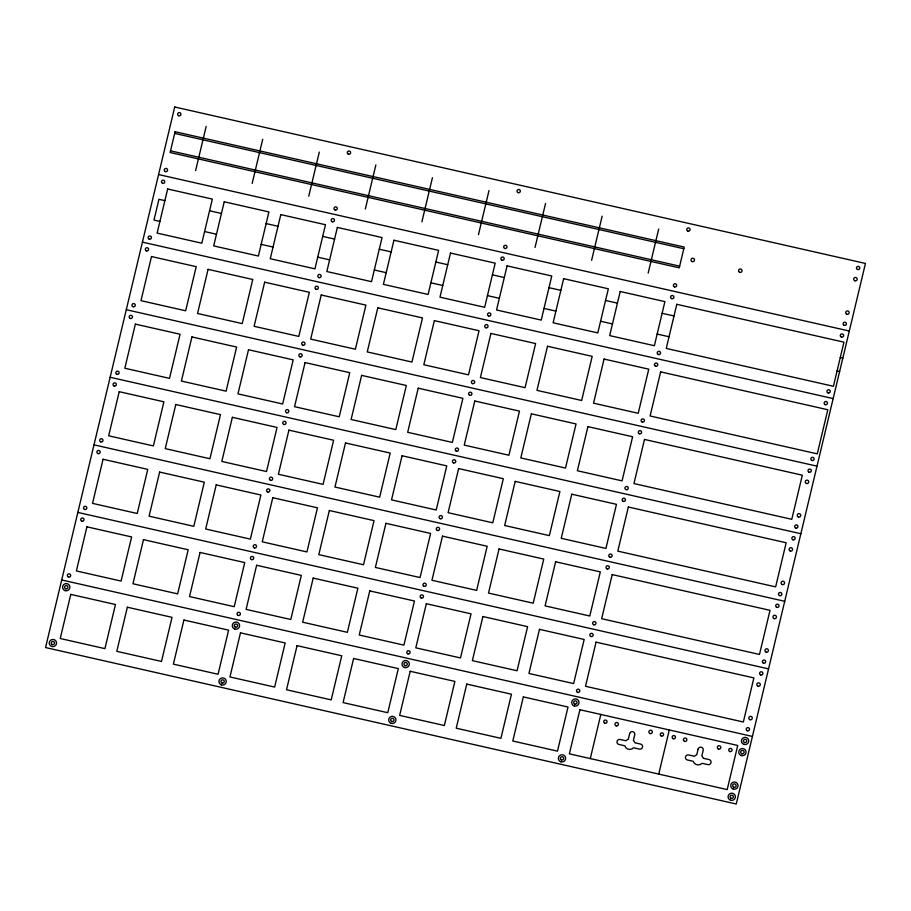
<?xml version="1.0" encoding="UTF-8"?>
<svg xmlns="http://www.w3.org/2000/svg" width="911" height="911" viewBox="0 0 911 911"><rect width="100%" height="100%" fill="white"/><g stroke="black" fill="none" stroke-linecap="round" stroke-linejoin="round"><path stroke-width="1.37" d="M195.614 170.585L206.159 126.47M252.176 183.396L262.721 139.292M308.749 196.218L319.294 152.103M365.322 209.029L375.867 164.914M421.895 221.84L432.429 177.725M478.457 234.662L489.002 190.547M535.03 247.473L545.575 203.358M591.603 260.284L602.148 216.169M648.165 273.095L658.71 228.98M590.294 758.578L600.827 714.463M658.744 774.088L669.278 729.973M174.684 133.405L683.808 248.737M170.516 150.839L679.64 266.16M158.582 174.559L849.303 331.023M164.868 200.648L158.935 199.304L153.97 220.075L159.903 221.419M209.564 210.771L221.441 213.459M266.137 223.582L278.014 226.281M322.699 236.404L334.588 239.092M379.272 249.215L391.149 251.903M435.845 262.026L447.722 264.714M492.407 274.837L504.295 277.536M548.98 287.66L560.857 290.347M605.553 300.471L617.43 303.158M662.126 313.282L674.003 315.969M840.284 357.522L842.834 358.103M837.084 370.925L839.623 371.506M204.599 231.542L216.476 234.241M261.172 244.364L273.049 247.052M317.734 257.175L329.623 259.863M374.307 269.986L386.184 272.685M430.88 282.797L442.757 285.496M487.442 295.62L499.33 298.307M544.015 308.43L555.892 311.118M600.588 321.241L612.465 323.94M657.161 334.064L669.038 336.751M142.435 242.132L833.155 398.585M126.287 309.706L817.008 466.159M110.14 377.268L800.86 533.732M93.992 444.841L784.713 601.294M77.845 512.415L768.565 668.868M61.697 579.977L752.418 736.441M174.73 106.997L45.55 647.55L736.27 804.003L865.45 263.45L174.73 106.997M175.083 131.731L170.118 152.513L679.242 267.834L684.207 247.063L175.083 131.731M70.773 594.393L60.228 638.509L104.924 648.632L115.469 604.517L70.773 594.393M86.921 526.831L76.376 570.946L121.072 581.07L131.617 536.955L86.921 526.831M103.068 459.258L92.523 503.373L137.219 513.497L147.764 469.381L103.068 459.258M119.216 391.684L108.682 435.8L153.367 445.923L163.912 401.808L119.216 391.684M135.363 324.122L124.83 368.238L169.514 378.361L180.059 334.246L135.363 324.122M151.511 256.549L140.977 300.664L185.662 310.788L196.207 266.672L151.511 256.549M167.658 188.987L157.125 233.091L201.809 243.214L212.354 199.099L167.658 188.987M127.346 607.216L116.802 651.331L161.498 661.443L172.031 617.339L127.346 607.216M143.494 539.642L132.949 583.757L177.645 593.881L188.178 549.766L143.494 539.642M159.641 472.069L149.097 516.184L193.792 526.307L204.326 482.192L159.641 472.069M175.789 404.507L165.244 448.622L209.94 458.745L220.473 414.63L175.789 404.507M191.936 336.933L181.391 381.049L226.087 391.172L236.621 347.057L191.936 336.933M208.084 269.36L197.539 313.475L242.235 323.599L252.768 279.483L208.084 269.36M224.231 201.798L213.686 245.913L258.382 256.037L268.916 211.921L224.231 201.798M183.92 620.027L173.375 664.142L218.059 674.265L228.604 630.15L183.92 620.027M200.067 552.453L189.522 596.568L234.207 606.692L244.752 562.577L200.067 552.453M216.214 484.891L205.67 529.006L250.354 539.118L260.899 495.015L216.214 484.891M232.362 417.318L221.817 461.433L266.502 471.556L277.046 427.441L232.362 417.318M248.509 349.744L237.965 393.859L282.649 403.983L293.194 359.868L248.509 349.744M264.657 282.182L254.112 326.297L298.797 336.41L309.341 292.306L264.657 282.182M280.804 214.609L270.26 258.724L314.944 268.847L325.489 224.732L280.804 214.609M240.481 632.838L229.948 676.953L274.632 687.076L285.177 642.961L240.481 632.838M256.629 565.275L246.095 609.379L290.78 619.503L301.325 575.399L256.629 565.275M272.776 497.702L262.243 541.817L306.927 551.941L317.472 507.826L272.776 497.702M288.924 430.129L278.39 474.244L323.075 484.367L333.62 440.252L288.924 430.129M305.071 362.567L294.538 406.67L339.222 416.794L349.767 372.69L305.071 362.567M321.219 294.993L310.685 339.108L355.37 349.232L365.915 305.117L321.219 294.993M337.366 227.42L326.833 271.535L371.517 281.658L382.062 237.543L337.366 227.42M297.054 645.648L286.51 689.764L331.205 699.887L341.739 655.772L297.054 645.648M313.202 578.086L302.657 622.202L347.353 632.325L357.886 588.21L313.202 578.086M329.349 510.513L318.804 554.628L363.5 564.752L374.034 520.636L329.349 510.513M345.497 442.951L334.952 487.055L379.648 497.178L390.193 453.063L345.497 442.951M361.644 375.378L351.099 419.493L395.795 429.616L406.34 385.501L361.644 375.378M377.792 307.804L367.247 351.919L411.943 362.043L422.488 317.928L377.792 307.804M393.939 240.242L383.394 284.346L428.09 294.469L438.635 250.366L393.939 240.242M353.627 658.471L343.083 702.586L387.767 712.709L398.312 668.594L353.627 658.471M369.775 590.897L359.23 635.013L403.915 645.136L414.459 601.021L369.775 590.897M385.922 523.324L375.378 567.439L420.062 577.563L430.607 533.447L385.922 523.324M402.07 455.762L391.525 499.877L436.21 510.001L446.754 465.885L402.07 455.762M418.217 388.188L407.672 432.304L452.357 442.427L462.902 398.312L418.217 388.188M434.365 320.615L423.82 364.73L468.505 374.854L479.049 330.739L434.365 320.615M450.512 253.053L439.967 297.168L484.663 307.292L495.197 263.177L450.512 253.053M410.189 671.282L399.656 715.397L444.34 725.52L454.885 681.405L410.189 671.282M426.337 603.708L415.803 647.823L460.488 657.947L471.033 613.832L426.337 603.708M442.495 536.146L431.951 580.261L476.635 590.385L487.18 546.27L442.495 536.146M458.643 468.573L448.098 512.688L492.783 522.812L503.327 478.696L458.643 468.573M474.79 400.999L464.246 445.115L508.93 455.238L519.475 411.123L474.79 400.999M490.938 333.437L480.393 377.553L525.078 387.676L535.622 343.561L490.938 333.437M507.085 265.864L496.541 309.979L541.225 320.103L551.77 275.987L507.085 265.864M466.762 684.093L456.217 728.208L500.913 738.331L511.458 694.216L466.762 684.093M482.91 616.531L472.365 660.634L517.061 670.758L527.606 626.654L482.91 616.531M499.057 548.957L488.512 593.072L533.208 603.196L543.753 559.081L499.057 548.957M515.205 481.384L504.66 525.499L549.356 535.622L559.901 491.507L515.205 481.384M531.352 413.822L520.807 457.937L565.503 468.049L576.048 423.945L531.352 413.822M547.5 346.248L536.966 390.363L581.651 400.487L592.196 356.372L547.5 346.248M563.647 278.675L553.114 322.79L597.798 332.914L608.343 288.798L563.647 278.675M523.335 696.915L512.791 741.019L557.486 751.142L568.02 707.027L523.335 696.915M539.483 629.342L528.938 673.457L573.634 683.58L584.167 639.465L539.483 629.342M555.63 561.768L545.085 605.883L589.781 616.007L600.315 571.892L555.63 561.768M571.778 494.206L561.233 538.31L605.929 548.433L616.462 504.33L571.778 494.206M587.925 426.633L577.38 470.748L622.076 480.871L632.61 436.756L587.925 426.633M604.073 359.059L593.528 403.174L638.224 413.298L648.757 369.183L604.073 359.059M620.22 291.497L609.675 335.601L654.371 345.724L664.905 301.621L620.22 291.497M579.908 709.726L569.364 753.841L727.194 789.586L737.728 745.471L579.908 709.726M596.056 642.153L585.511 686.268L743.342 722.013L753.875 677.909L596.056 642.153M612.203 574.59L601.659 618.694L759.489 654.451L770.023 610.336L612.203 574.59M628.351 507.017L617.806 551.132L775.637 586.878L786.17 542.762L628.351 507.017M644.498 439.444L633.954 483.559L791.784 519.316L802.318 475.2L644.498 439.444M660.646 371.882L650.101 415.985L817.258 453.86L827.803 409.745L660.646 371.882M676.793 304.308L666.248 348.423L833.417 386.287L843.95 342.172L676.793 304.308M629.638 733.64L628.283 739.345A5.238 5.159 -11.5 0 0 625.971 740.757L620.197 739.459A2.619 2.574 -11.5 0 0 617.054 741.395A2.619 2.574 -11.5 0 0 619.002 744.481L624.775 745.79A5.238 5.159 -11.5 0 0 633.589 747.783L639.374 749.093A2.619 2.574 -11.5 0 0 642.517 747.157A2.619 2.574 -11.5 0 0 640.57 744.071L634.796 742.761A5.238 5.159 -11.5 0 0 633.373 740.495L634.739 734.801A2.619 2.574 -11.5 0 0 632.792 731.704A2.619 2.574 -11.5 0 0 629.638 733.64M698.088 749.149L696.733 754.855A5.238 5.159 -11.5 0 0 694.433 756.267L688.648 754.957A2.619 2.574 -11.5 0 0 685.505 756.893A2.619 2.574 -11.5 0 0 687.452 759.99L693.225 761.289A5.238 5.159 -11.5 0 0 702.039 763.293L707.824 764.602A2.619 2.574 -11.5 0 0 710.967 762.666A2.619 2.574 -11.5 0 0 709.02 759.569L703.246 758.259A5.238 5.159 -11.5 0 0 701.823 756.005L703.19 750.3A2.619 2.574 -11.5 0 0 701.242 747.214A2.619 2.574 -11.5 0 0 698.088 749.149M684.571 741.372A1.742 1.72 -11.5 0 0 686.848 739.39A1.742 1.72 -11.5 0 0 683.979 738.457A1.742 1.72 -11.5 0 0 684.571 741.372M718.517 749.058A1.742 1.72 -11.5 0 0 720.783 747.088A1.742 1.72 -11.5 0 0 717.925 746.143A1.742 1.72 -11.5 0 0 718.517 749.058M729.859 751.541A1.663 1.628 -11.5 0 0 732.011 749.662A1.663 1.628 -11.5 0 0 729.301 748.774A1.663 1.628 -11.5 0 0 729.859 751.541M673.286 738.73A1.663 1.628 -11.5 0 0 675.45 736.851A1.663 1.628 -11.5 0 0 672.728 735.963A1.663 1.628 -11.5 0 0 673.286 738.73M658.38 354.493A1.663 1.628 -11.5 0 0 660.532 352.614A1.663 1.628 -11.5 0 0 657.81 351.714A1.663 1.628 -11.5 0 0 658.38 354.493M671.714 298.649A1.663 1.628 -11.5 0 0 673.878 296.77A1.663 1.628 -11.5 0 0 671.156 295.881A1.663 1.628 -11.5 0 0 671.714 298.649M318.952 277.604A1.663 1.628 -11.5 0 0 321.116 275.726A1.663 1.628 -11.5 0 0 318.394 274.837A1.663 1.628 -11.5 0 0 318.952 277.604M332.299 221.76A1.663 1.628 -11.5 0 0 334.462 219.881A1.663 1.628 -11.5 0 0 331.741 218.993A1.663 1.628 -11.5 0 0 332.299 221.76M488.66 316.049A1.663 1.628 -11.5 0 0 490.824 314.17A1.663 1.628 -11.5 0 0 488.102 313.282A1.663 1.628 -11.5 0 0 488.66 316.049M502.007 260.204A1.663 1.628 -11.5 0 0 504.17 258.325A1.663 1.628 -11.5 0 0 501.449 257.437A1.663 1.628 -11.5 0 0 502.007 260.204M828.088 392.926A1.663 1.628 -11.5 0 0 830.24 391.047A1.663 1.628 -11.5 0 0 827.518 390.159A1.663 1.628 -11.5 0 0 828.088 392.926M841.434 337.093A1.663 1.628 -11.5 0 0 843.586 335.214A1.663 1.628 -11.5 0 0 840.864 334.314A1.663 1.628 -11.5 0 0 841.434 337.093M149.245 239.16A1.663 1.628 -11.5 0 0 151.408 237.281A1.663 1.628 -11.5 0 0 148.687 236.393A1.663 1.628 -11.5 0 0 149.245 239.16M162.591 183.316A1.663 1.628 -11.5 0 0 164.743 181.448A1.663 1.628 -11.5 0 0 162.033 180.549A1.663 1.628 -11.5 0 0 162.591 183.316M146.443 250.889A1.663 1.628 -11.5 0 0 148.595 249.01A1.663 1.628 -11.5 0 0 145.885 248.122A1.663 1.628 -11.5 0 0 146.443 250.889M133.097 306.734A1.663 1.628 -11.5 0 0 135.261 304.855A1.663 1.628 -11.5 0 0 132.539 303.967A1.663 1.628 -11.5 0 0 133.097 306.734M825.286 404.655A1.663 1.628 -11.5 0 0 827.439 402.776A1.663 1.628 -11.5 0 0 824.717 401.888A1.663 1.628 -11.5 0 0 825.286 404.655M811.94 460.499A1.663 1.628 -11.5 0 0 814.092 458.62A1.663 1.628 -11.5 0 0 811.371 457.732A1.663 1.628 -11.5 0 0 811.94 460.499M485.859 327.778A1.663 1.628 -11.5 0 0 488.023 325.899A1.663 1.628 -11.5 0 0 485.301 324.999A1.663 1.628 -11.5 0 0 485.859 327.778M472.513 383.611A1.663 1.628 -11.5 0 0 474.677 381.743A1.663 1.628 -11.5 0 0 471.955 380.844A1.663 1.628 -11.5 0 0 472.513 383.611M316.151 289.334A1.663 1.628 -11.5 0 0 318.315 287.455A1.663 1.628 -11.5 0 0 315.593 286.566A1.663 1.628 -11.5 0 0 316.151 289.334M302.805 345.178A1.663 1.628 -11.5 0 0 304.969 343.299A1.663 1.628 -11.5 0 0 302.247 342.399A1.663 1.628 -11.5 0 0 302.805 345.178M655.567 366.222A1.663 1.628 -11.5 0 0 657.731 364.343A1.663 1.628 -11.5 0 0 655.009 363.443A1.663 1.628 -11.5 0 0 655.567 366.222M642.221 422.055A1.663 1.628 -11.5 0 0 644.384 420.176A1.663 1.628 -11.5 0 0 641.663 419.288A1.663 1.628 -11.5 0 0 642.221 422.055M790.292 551.041A1.742 1.72 -11.5 0 0 792.559 549.071A1.742 1.72 -11.5 0 0 789.7 548.126A1.742 1.72 -11.5 0 0 790.292 551.041M782.276 584.555A1.742 1.72 -11.5 0 0 784.553 582.573A1.742 1.72 -11.5 0 0 781.695 581.639A1.742 1.72 -11.5 0 0 782.276 584.555M609.926 557.202A1.663 1.628 -11.5 0 0 612.09 555.323A1.663 1.628 -11.5 0 0 609.368 554.423A1.663 1.628 -11.5 0 0 609.926 557.202M623.272 501.357A1.663 1.628 -11.5 0 0 625.436 499.479A1.663 1.628 -11.5 0 0 622.714 498.59A1.663 1.628 -11.5 0 0 623.272 501.357M270.51 480.313A1.663 1.628 -11.5 0 0 272.674 478.434A1.663 1.628 -11.5 0 0 269.952 477.546A1.663 1.628 -11.5 0 0 270.51 480.313M283.856 424.469A1.663 1.628 -11.5 0 0 286.008 422.59A1.663 1.628 -11.5 0 0 283.298 421.702A1.663 1.628 -11.5 0 0 283.856 424.469M440.218 518.758A1.663 1.628 -11.5 0 0 442.382 516.879A1.663 1.628 -11.5 0 0 439.66 515.99A1.663 1.628 -11.5 0 0 440.218 518.758M453.564 462.913A1.663 1.628 -11.5 0 0 455.728 461.034A1.663 1.628 -11.5 0 0 453.006 460.146A1.663 1.628 -11.5 0 0 453.564 462.913M779.645 595.635A1.663 1.628 -11.5 0 0 781.797 593.756A1.663 1.628 -11.5 0 0 779.076 592.867A1.663 1.628 -11.5 0 0 779.645 595.635M792.98 539.802A1.663 1.628 -11.5 0 0 795.144 537.923A1.663 1.628 -11.5 0 0 792.422 537.023A1.663 1.628 -11.5 0 0 792.98 539.802M100.802 441.869A1.663 1.628 -11.5 0 0 102.954 439.99A1.663 1.628 -11.5 0 0 100.244 439.102A1.663 1.628 -11.5 0 0 100.802 441.869M114.148 386.025A1.663 1.628 -11.5 0 0 116.301 384.146A1.663 1.628 -11.5 0 0 113.59 383.258A1.663 1.628 -11.5 0 0 114.148 386.025M81.853 521.172A1.663 1.628 -11.5 0 0 84.006 519.293A1.663 1.628 -11.5 0 0 81.295 518.393A1.663 1.628 -11.5 0 0 81.853 521.172M68.507 577.016A1.663 1.628 -11.5 0 0 70.659 575.137A1.663 1.628 -11.5 0 0 67.949 574.237A1.663 1.628 -11.5 0 0 68.507 577.016M760.685 674.937A1.663 1.628 -11.5 0 0 762.849 673.058A1.663 1.628 -11.5 0 0 760.127 672.17A1.663 1.628 -11.5 0 0 760.685 674.937M747.35 730.781A1.663 1.628 -11.5 0 0 749.502 728.902A1.663 1.628 -11.5 0 0 746.781 728.003A1.663 1.628 -11.5 0 0 747.35 730.781M421.269 598.049A1.663 1.628 -11.5 0 0 423.433 596.17A1.663 1.628 -11.5 0 0 420.711 595.282A1.663 1.628 -11.5 0 0 421.269 598.049M407.923 653.893A1.663 1.628 -11.5 0 0 410.087 652.014A1.663 1.628 -11.5 0 0 407.365 651.126A1.663 1.628 -11.5 0 0 407.923 653.893M251.561 559.616A1.663 1.628 -11.5 0 0 253.714 557.737A1.663 1.628 -11.5 0 0 251.003 556.837A1.663 1.628 -11.5 0 0 251.561 559.616M238.215 615.449A1.663 1.628 -11.5 0 0 240.379 613.57A1.663 1.628 -11.5 0 0 237.657 612.682A1.663 1.628 -11.5 0 0 238.215 615.449M590.977 636.493A1.663 1.628 -11.5 0 0 593.141 634.614A1.663 1.628 -11.5 0 0 590.419 633.726A1.663 1.628 -11.5 0 0 590.977 636.493M577.631 692.337A1.663 1.628 -11.5 0 0 579.795 690.458A1.663 1.628 -11.5 0 0 577.073 689.57A1.663 1.628 -11.5 0 0 577.631 692.337M749.981 719.69A1.742 1.72 -11.5 0 0 752.258 717.72A1.742 1.72 -11.5 0 0 749.4 716.775A1.742 1.72 -11.5 0 0 749.981 719.69M757.998 686.188A1.742 1.72 -11.5 0 0 760.264 684.207A1.742 1.72 -11.5 0 0 757.405 683.273A1.742 1.72 -11.5 0 0 757.998 686.188M65.057 590.613A3.667 3.61 -11.5 0 0 69.828 586.456A3.667 3.61 -11.5 0 0 63.816 584.486A3.667 3.61 -11.5 0 0 65.057 590.613M51.711 646.457A3.667 3.61 -11.5 0 0 56.482 642.301A3.667 3.61 -11.5 0 0 50.481 640.331A3.667 3.61 -11.5 0 0 51.711 646.457M234.765 629.057A3.667 3.61 -11.5 0 0 239.536 624.9A3.667 3.61 -11.5 0 0 233.535 622.93A3.667 3.61 -11.5 0 0 234.765 629.057M221.43 684.901A3.667 3.61 -11.5 0 0 226.19 680.745A3.667 3.61 -11.5 0 0 220.189 678.775A3.667 3.61 -11.5 0 0 221.43 684.901M391.138 723.334A3.667 3.61 -11.5 0 0 395.898 719.189A3.667 3.61 -11.5 0 0 389.897 717.219A3.667 3.61 -11.5 0 0 391.138 723.334M404.484 667.501A3.667 3.61 -11.5 0 0 409.244 663.345A3.667 3.61 -11.5 0 0 403.243 661.375A3.667 3.61 -11.5 0 0 404.484 667.501M574.192 705.945A3.667 3.61 -11.5 0 0 578.952 701.789A3.667 3.61 -11.5 0 0 572.951 699.819A3.667 3.61 -11.5 0 0 574.192 705.945M560.846 761.778A3.667 3.61 -11.5 0 0 565.606 757.633A3.667 3.61 -11.5 0 0 559.605 755.652A3.667 3.61 -11.5 0 0 560.846 761.778M741.235 755.549A3.667 3.61 -11.5 0 0 745.995 751.393A3.667 3.61 -11.5 0 0 739.994 749.423A3.667 3.61 -11.5 0 0 741.235 755.549M733.218 789.051A3.667 3.61 -11.5 0 0 737.99 784.906A3.667 3.61 -11.5 0 0 731.977 782.936A3.667 3.61 -11.5 0 0 733.218 789.051M730.554 800.222A3.667 3.61 -11.5 0 0 735.325 796.066A3.667 3.61 -11.5 0 0 729.312 794.096A3.667 3.61 -11.5 0 0 730.554 800.222M743.9 744.378A3.667 3.61 -11.5 0 0 748.671 740.233A3.667 3.61 -11.5 0 0 742.659 738.263A3.667 3.61 -11.5 0 0 743.9 744.378M741.85 753.75A1.742 1.72 -11.5 0 0 744.116 751.78A1.742 1.72 -11.5 0 0 741.258 750.835A1.742 1.72 -11.5 0 0 741.85 753.75M733.833 787.263A1.742 1.72 -11.5 0 0 736.111 785.282A1.742 1.72 -11.5 0 0 733.253 784.348A1.742 1.72 -11.5 0 0 733.833 787.263M561.483 759.911A1.663 1.628 -11.5 0 0 563.647 758.032A1.663 1.628 -11.5 0 0 560.925 757.132A1.663 1.628 -11.5 0 0 561.483 759.911M574.83 704.066A1.663 1.628 -11.5 0 0 576.993 702.187A1.663 1.628 -11.5 0 0 574.272 701.299A1.663 1.628 -11.5 0 0 574.83 704.066M222.068 683.022A1.663 1.628 -11.5 0 0 224.231 681.143A1.663 1.628 -11.5 0 0 221.51 680.255A1.663 1.628 -11.5 0 0 222.068 683.022M235.414 627.178A1.663 1.628 -11.5 0 0 237.566 625.299A1.663 1.628 -11.5 0 0 234.856 624.411A1.663 1.628 -11.5 0 0 235.414 627.178M391.776 721.466A1.663 1.628 -11.5 0 0 393.939 719.588A1.663 1.628 -11.5 0 0 391.218 718.688A1.663 1.628 -11.5 0 0 391.776 721.466M405.122 665.622A1.663 1.628 -11.5 0 0 407.285 663.743A1.663 1.628 -11.5 0 0 404.564 662.855A1.663 1.628 -11.5 0 0 405.122 665.622M731.203 798.343A1.663 1.628 -11.5 0 0 733.355 796.465A1.663 1.628 -11.5 0 0 730.633 795.576A1.663 1.628 -11.5 0 0 731.203 798.343M744.538 742.511A1.663 1.628 -11.5 0 0 746.701 740.632A1.663 1.628 -11.5 0 0 743.98 739.732A1.663 1.628 -11.5 0 0 744.538 742.511M52.36 644.578A1.663 1.628 -11.5 0 0 54.512 642.699A1.663 1.628 -11.5 0 0 51.802 641.811A1.663 1.628 -11.5 0 0 52.36 644.578M65.706 588.734A1.663 1.628 -11.5 0 0 67.858 586.855A1.663 1.628 -11.5 0 0 65.148 585.967A1.663 1.628 -11.5 0 0 65.706 588.734M98.001 453.598A1.663 1.628 -11.5 0 0 100.153 451.719A1.663 1.628 -11.5 0 0 97.443 450.831A1.663 1.628 -11.5 0 0 98.001 453.598M84.655 509.443A1.663 1.628 -11.5 0 0 86.807 507.564A1.663 1.628 -11.5 0 0 84.097 506.675A1.663 1.628 -11.5 0 0 84.655 509.443M776.832 607.364A1.663 1.628 -11.5 0 0 778.996 605.485A1.663 1.628 -11.5 0 0 776.274 604.597A1.663 1.628 -11.5 0 0 776.832 607.364M763.498 663.208A1.663 1.628 -11.5 0 0 765.65 661.329A1.663 1.628 -11.5 0 0 762.928 660.441A1.663 1.628 -11.5 0 0 763.498 663.208M437.417 530.487A1.663 1.628 -11.5 0 0 439.58 528.608A1.663 1.628 -11.5 0 0 436.859 527.708A1.663 1.628 -11.5 0 0 437.417 530.487M424.07 586.32A1.663 1.628 -11.5 0 0 426.234 584.441A1.663 1.628 -11.5 0 0 423.513 583.552A1.663 1.628 -11.5 0 0 424.07 586.32M267.709 492.042A1.663 1.628 -11.5 0 0 269.861 490.164A1.663 1.628 -11.5 0 0 267.151 489.275A1.663 1.628 -11.5 0 0 267.709 492.042M254.363 547.887A1.663 1.628 -11.5 0 0 256.526 546.008A1.663 1.628 -11.5 0 0 253.805 545.108A1.663 1.628 -11.5 0 0 254.363 547.887M607.125 568.919A1.663 1.628 -11.5 0 0 609.288 567.052A1.663 1.628 -11.5 0 0 606.567 566.152A1.663 1.628 -11.5 0 0 607.125 568.919M593.778 624.764A1.663 1.628 -11.5 0 0 595.942 622.885A1.663 1.628 -11.5 0 0 593.22 621.997A1.663 1.628 -11.5 0 0 593.778 624.764M766.128 652.128A1.742 1.72 -11.5 0 0 768.406 650.147A1.742 1.72 -11.5 0 0 765.547 649.213A1.742 1.72 -11.5 0 0 766.128 652.128M774.145 618.615A1.742 1.72 -11.5 0 0 776.411 616.633A1.742 1.72 -11.5 0 0 773.553 615.699A1.742 1.72 -11.5 0 0 774.145 618.615M130.296 318.463A1.663 1.628 -11.5 0 0 132.448 316.584A1.663 1.628 -11.5 0 0 129.738 315.684A1.663 1.628 -11.5 0 0 130.296 318.463M116.95 374.307A1.663 1.628 -11.5 0 0 119.102 372.428A1.663 1.628 -11.5 0 0 116.392 371.529A1.663 1.628 -11.5 0 0 116.95 374.307M809.139 472.228A1.663 1.628 -11.5 0 0 811.291 470.349A1.663 1.628 -11.5 0 0 808.569 469.461A1.663 1.628 -11.5 0 0 809.139 472.228M795.793 528.073A1.663 1.628 -11.5 0 0 797.945 526.194A1.663 1.628 -11.5 0 0 795.223 525.294A1.663 1.628 -11.5 0 0 795.793 528.073M469.712 395.34A1.663 1.628 -11.5 0 0 471.875 393.461A1.663 1.628 -11.5 0 0 469.154 392.573A1.663 1.628 -11.5 0 0 469.712 395.34M456.365 451.184A1.663 1.628 -11.5 0 0 458.529 449.305A1.663 1.628 -11.5 0 0 455.807 448.417A1.663 1.628 -11.5 0 0 456.365 451.184M300.004 356.907A1.663 1.628 -11.5 0 0 302.167 355.028A1.663 1.628 -11.5 0 0 299.446 354.128A1.663 1.628 -11.5 0 0 300.004 356.907M286.658 412.74A1.663 1.628 -11.5 0 0 288.821 410.861A1.663 1.628 -11.5 0 0 286.1 409.973A1.663 1.628 -11.5 0 0 286.658 412.74M639.42 433.784A1.663 1.628 -11.5 0 0 641.583 431.905A1.663 1.628 -11.5 0 0 638.862 431.017A1.663 1.628 -11.5 0 0 639.42 433.784M626.073 489.628A1.663 1.628 -11.5 0 0 628.237 487.749A1.663 1.628 -11.5 0 0 625.515 486.861A1.663 1.628 -11.5 0 0 626.073 489.628M798.423 516.981A1.742 1.72 -11.5 0 0 800.701 515.011A1.742 1.72 -11.5 0 0 797.842 514.066A1.742 1.72 -11.5 0 0 798.423 516.981M806.44 483.479A1.742 1.72 -11.5 0 0 808.706 481.498A1.742 1.72 -11.5 0 0 805.848 480.564A1.742 1.72 -11.5 0 0 806.44 483.479M692.201 261.582A1.742 1.72 -11.5 0 0 694.467 259.601A1.742 1.72 -11.5 0 0 691.608 258.656A1.742 1.72 -11.5 0 0 692.201 261.582M739.721 272.343A1.742 1.72 -11.5 0 0 741.998 270.362A1.742 1.72 -11.5 0 0 739.128 269.428A1.742 1.72 -11.5 0 0 739.721 272.343M854.882 280.77A1.742 1.72 -11.5 0 0 857.149 278.789A1.742 1.72 -11.5 0 0 854.29 277.855A1.742 1.72 -11.5 0 0 854.882 280.77M846.877 314.272A1.742 1.72 -11.5 0 0 849.143 312.302A1.742 1.72 -11.5 0 0 846.285 311.357A1.742 1.72 -11.5 0 0 846.877 314.272M674.527 286.919A1.663 1.628 -11.5 0 0 676.679 285.041A1.663 1.628 -11.5 0 0 673.958 284.152A1.663 1.628 -11.5 0 0 674.527 286.919M687.862 231.075A1.663 1.628 -11.5 0 0 690.026 229.196A1.663 1.628 -11.5 0 0 687.304 228.308A1.663 1.628 -11.5 0 0 687.862 231.075M335.1 210.031A1.663 1.628 -11.5 0 0 337.264 208.152A1.663 1.628 -11.5 0 0 334.542 207.264A1.663 1.628 -11.5 0 0 335.1 210.031M348.446 154.198A1.663 1.628 -11.5 0 0 350.61 152.319A1.663 1.628 -11.5 0 0 347.888 151.42A1.663 1.628 -11.5 0 0 348.446 154.198M504.808 248.475A1.663 1.628 -11.5 0 0 506.971 246.596A1.663 1.628 -11.5 0 0 504.25 245.708A1.663 1.628 -11.5 0 0 504.808 248.475M518.154 192.631A1.663 1.628 -11.5 0 0 520.318 190.752A1.663 1.628 -11.5 0 0 517.596 189.864A1.663 1.628 -11.5 0 0 518.154 192.631M844.235 325.364A1.663 1.628 -11.5 0 0 846.387 323.485A1.663 1.628 -11.5 0 0 843.666 322.585A1.663 1.628 -11.5 0 0 844.235 325.364M857.581 269.519A1.663 1.628 -11.5 0 0 859.733 267.64A1.663 1.628 -11.5 0 0 857.012 266.752A1.663 1.628 -11.5 0 0 857.581 269.519M165.392 171.598A1.663 1.628 -11.5 0 0 167.556 169.719A1.663 1.628 -11.5 0 0 164.834 168.82A1.663 1.628 -11.5 0 0 165.392 171.598M178.738 115.754A1.663 1.628 -11.5 0 0 180.89 113.875A1.663 1.628 -11.5 0 0 178.18 112.987A1.663 1.628 -11.5 0 0 178.738 115.754M616.121 725.862A1.742 1.72 -11.5 0 0 618.398 723.892A1.742 1.72 -11.5 0 0 615.529 722.947A1.742 1.72 -11.5 0 0 616.121 725.862M650.067 733.56A1.742 1.72 -11.5 0 0 652.333 731.579A1.742 1.72 -11.5 0 0 649.475 730.645A1.742 1.72 -11.5 0 0 650.067 733.56M661.409 736.042A1.663 1.628 -11.5 0 0 663.561 734.164A1.663 1.628 -11.5 0 0 660.851 733.264A1.663 1.628 -11.5 0 0 661.409 736.042M604.836 723.22A1.663 1.628 -11.5 0 0 606.999 721.341A1.663 1.628 -11.5 0 0 604.278 720.453A1.663 1.628 -11.5 0 0 604.836 723.22"/></g></svg>
